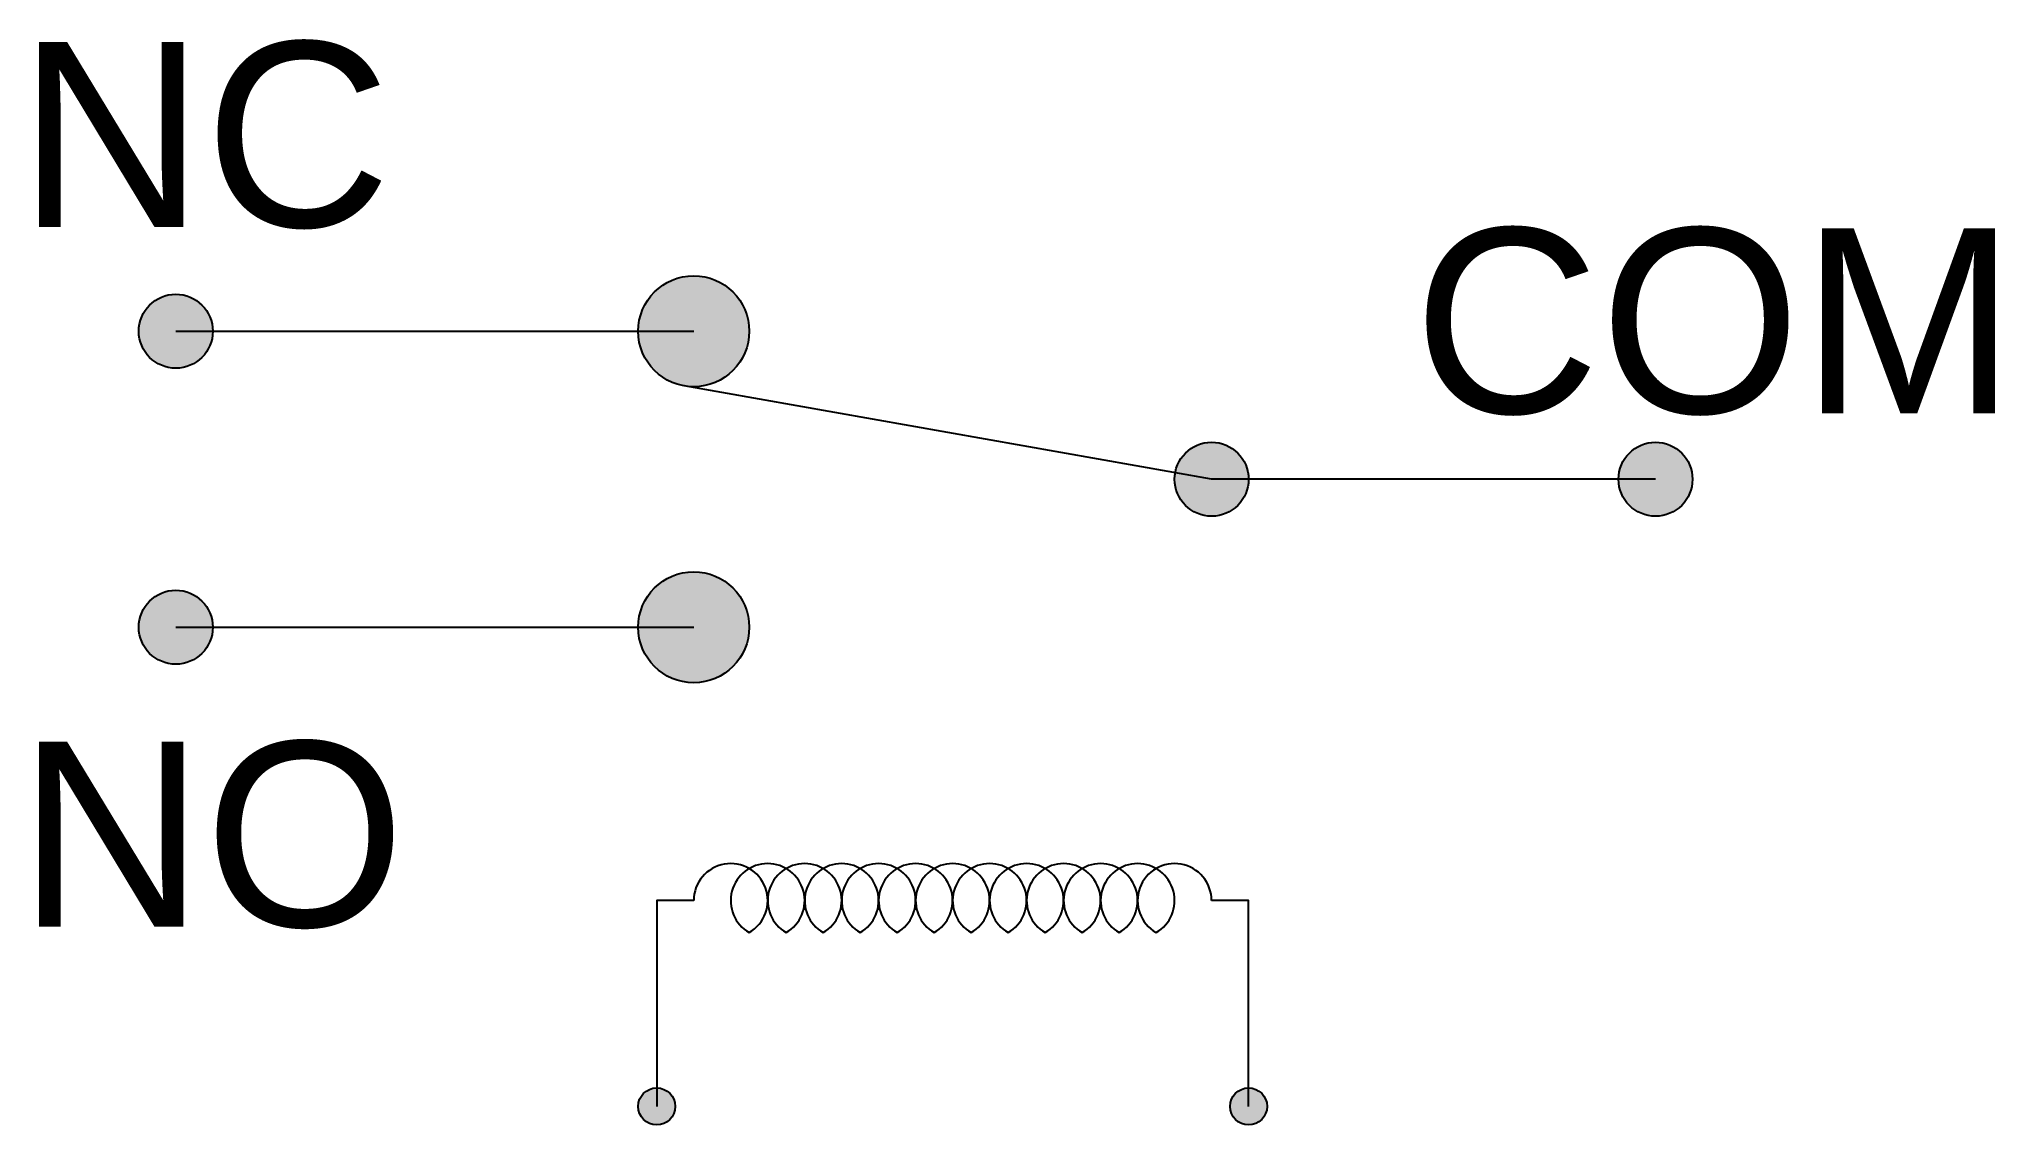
# Model space of a CAD drawing. Header units: millimetres. Extents: x -2.8 to 23.6, y -8.7 to 5.9.
import ezdxf

# ---------------------------------------------------------------- set-up
doc = ezdxf.new("R2010")
doc.units = ezdxf.units.MM
doc.styles.get("Standard").update_dxf_attribs({"font": 'arial.ttf'})

msp = doc.modelspace()

# ---------------------------------------------------------------- hatches: boundary and pattern name
h = msp.add_hatch(color=0)
h.dxf.hatch_style = 1
h.paths.add_polyline_path([(13.5, 0, -1), (12.5, 0, -0.026844), (12.503, 0.054), (13, 0)])
h.paths.add_polyline_path([(13, 0), (12.503, 0.054, -0.947716), (13.5, 0)])
h.paths.add_polyline_path([(18.5, 0, -1), (19.5, 0, -1)])
h.paths.add_polyline_path([(5.25, -2, -1), (6.75, -2, -1)])
h.paths.add_polyline_path([(-1.5, -2, -1), (-0.5, -2, -1)])
edge = h.paths.add_edge_path()
edge.add_arc((6, 2), 0.75, 180, 540, ccw=False)
edge = h.paths.add_edge_path()
edge.add_arc((-1, 2), 0.5, 180, 540, ccw=False)
h = msp.add_hatch(color=0)
h.dxf.hatch_style = 1
edge = h.paths.add_edge_path()
edge.add_arc((13.5, -8.475), 0.25, 0, 360)
edge = h.paths.add_edge_path()
edge.add_arc((5.5, -8.475), 0.25, 0, 360)

# ---------------------------------------------------------------- linework, layer by layer
at = {"color": 0}
for p, q in [((-1, 2), (6, 2)), ((13, 0), (5.869, 1.261)), ((19, 0), (13, 0)), ((-1, -2), (6, -2))]:
    msp.add_line(p, q, dxfattribs=at)
for points in [[(6, -5.694), (5.5, -5.694), (5.5, -8.475)], [(13.5, -8.475), (13.5, -7.473), (13.5, -5.694), (13, -5.694)]]:
    msp.add_lwpolyline(points, dxfattribs=at)
for centre, radius in [((6, 2), 0.75), ((-1, 2), 0.5), ((13, 0), 0.5), ((19, 0), 0.5), ((6, -2), 0.75), ((-1, -2), 0.5), ((5.5, -8.475), 0.25), ((13.5, -8.475), 0.25)]:
    msp.add_circle(centre, radius, dxfattribs=at)
for centre, start, end in [((6.5, -5.694), 300, 180), ((7, -5.694), 300, 240), ((7.5, -5.694), 300, 240), ((8, -5.694), 300, 240), ((8.5, -5.694), 300, 240), ((9, -5.694), 300, 240), ((9.5, -5.694), 300, 240), ((10, -5.694), 300, 240), ((10.5, -5.694), 300, 240), ((11, -5.694), 300, 240), ((11.5, -5.694), 300, 240), ((12, -5.694), 300, 240), ((12.5, -5.694), 0, 240)]:
    msp.add_arc(centre, 0.5, start, end, dxfattribs=at)

# ---------------------------------------------------------------- texts
at = {"char_height": 2.5, "attachment_point": 1}
for s, insert in [('NC', (-3.134, 5.91)), ('COM', (15.726, 3.392)), ('NO', (-3.134, -3.546))]:
    msp.add_mtext_dynamic_manual_height_columns(s, width=6.67521, gutter_width=12.5, heights=[0], dxfattribs=dict(at, insert=insert))

doc.saveas('drawing.dxf')
